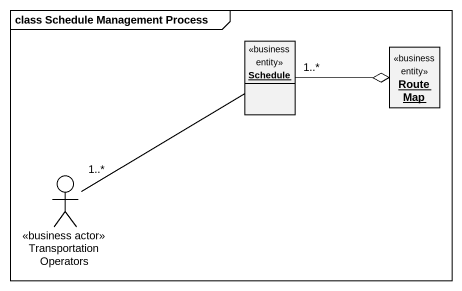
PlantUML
@startuml
mainframe class Schedule Management Process
allowmixing
hide circle
hide empty members
object Schedule <<business entity>>
object "Route Map" as Route_Map <<business entity>>
actor "Transportation Operators" as Transportation_Operators <<business actor>>
Schedule "1..*" -right-o Route_Map
Transportation_Operators "1..*" -up- Schedule
@enduml
